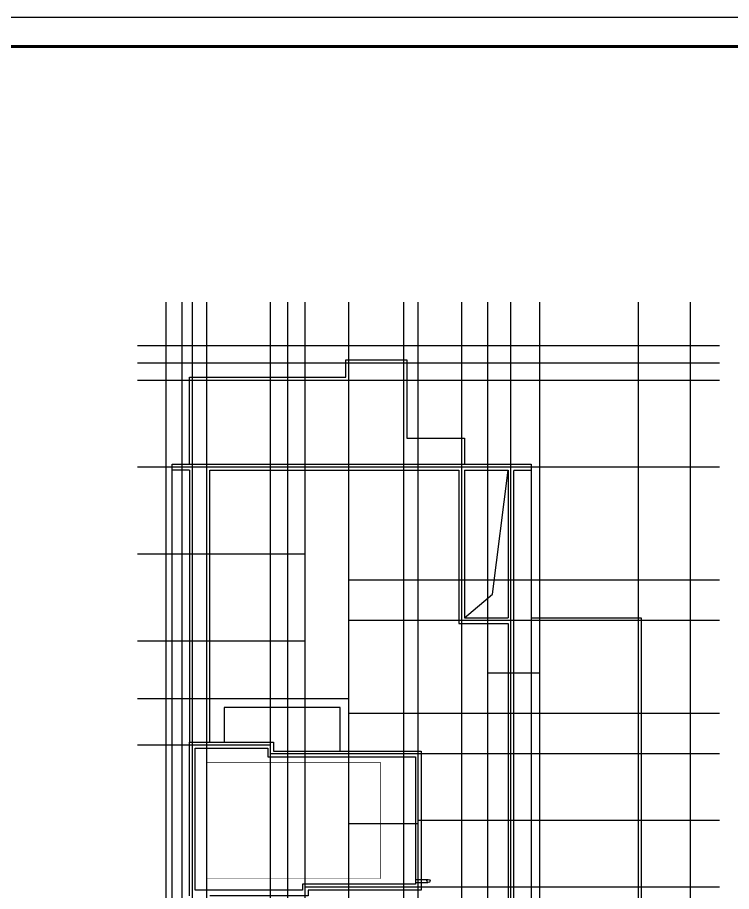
# Model space of a CAD drawing. Extents: x -737978 to 768813, y -372247 to 1140308.
# Drawn here: x 379987 to 404640, y -130682 to -100511 of the extents above; entities that cross this region are included whole.
import ezdxf

# ---------------------------------------------------------------- set-up
doc = ezdxf.new("R2010")
doc.units = 0
doc.header["$LTSCALE"] = 10
doc.header["$MEASUREMENT"] = 0
doc.linetypes.add('DASH', pattern=[0.35, 0.25, -0.1])
doc.linetypes.add('DOTE', pattern=[2.42, 2, -0.2, 0.02, -0.2])
doc.layers.get('0').update_dxf_attribs({"linetype": 'CONTINUOUS'})
for name, color, linetype in [('_0', 7, 'CONTINUOUS'), ('A-FLOR-OTHER1-ON', 253, 'CONTINUOUS'), ('A-FLOR-OTHER4-ON', 83, 'CONTINUOUS'), ('A-FLOR-OTHER5-ON', 83, 'CONTINUOUS'), ('DOTE', 1, 'DOTE'), ('HZ', 7, 'CONTINUOUS'), ('J-DETL-立管管线', 181, 'CONTINUOUS'), ('PUB_TITLE', 4, 'CONTINUOUS')]:
    doc.layers.add(name, color=color, linetype=linetype)

# ---------------------------------------------------------------- blocks, each defined once
blk = doc.blocks.new('zw-zz')
at = {"layer": 'DOTE'}
for p, q in [((-110656, 48586), (-110656, 84875)), ((-110106, 48586), (-110106, 84875)), ((-109756, 48586), (-109756, 84875)), ((-109256, 48586), (-109256, 84875)), ((-107056, 48586), (-107056, 84875)), ((-106456, 48586), (-106456, 84875)), ((-105856, 48586), (-105856, 84875)), ((-104356, 48586), (-104356, 84875)), ((-102456, 48586), (-102456, 84875)), ((-101956, 48586), (-101956, 84875)), ((-100456, 48586), (-100456, 84875)), ((-99556, 48586), (-99556, 84875)), ((-98756, 48586), (-98756, 84875)), ((-97756, 48586), (-97756, 84875)), ((-94356, 48586), (-94356, 84875)), ((-92556, 48586), (-92556, 84875)), ((-111656, 83386), (-91556, 83386)), ((-111656, 82786), (-91556, 82786)), ((-111656, 82186), (-91556, 82186)), ((-91556, 79186), (-111656, 79186)), ((-105856, 76186), (-111656, 76186)), ((-91556, 75286), (-104356, 75286)), ((-91556, 73886), (-104356, 73886)), ((-111656, 73186), (-105856, 73186)), ((-104356, 71186), (-111656, 71186)), ((-91556, 70686), (-104356, 70686)), ((-107056, 69586), (-111656, 69586)), ((-91556, 69286), (-104356, 69286)), ((-91556, 66986), (-101956, 66986)), ((-91556, 64686), (-104356, 64686))]:
    blk.add_line(p, q, dxfattribs=at)
for points in [[(-99556, 72086), (-97756, 72086)], [(-104356, 66886), (-101956, 66886)]]:
    blk.add_lwpolyline(points, dxfattribs=at)

msp = doc.modelspace()

# ---------------------------------------------------------------- linework, layer by layer
at = {"const_width": 20}
msp.add_lwpolyline([(386525.8, -126231.8), (392525.8, -126231.8), (392525.8, -130231.8), (386525.8, -130231.8), (386525.8, -126231.8)], dxfattribs=at)
at = {"layer": '_0', "color": 252}
msp.add_lwpolyline([(397725.9, -121231.8), (401525.7, -121231.8), (401525.7, -135231.8), (397725.9, -135231.8)], dxfattribs=at)
at = {"layer": 'A-FLOR-OTHER1-ON'}
for points in [[(391325.9, -112931.8), (391325.9, -112331.8)], [(391325.9, -112331.8), (391325.9, -112331.8), (393425.9, -112331.8), (393425.9, -115031.8), (395425.9, -115031.8), (395425.9, -115931.9)], [(385925.9, -115931.9), (385925.9, -112931.8), (391325.9, -112931.8)], [(397725.9, -121231.8), (401525.9, -121231.8), (401525.9, -135231.8), (397725.9, -135231.8)]]:
    msp.add_lwpolyline(points, dxfattribs=at)
at = {"layer": 'A-FLOR-OTHER4-ON', "color": 7}
msp.add_lwpolyline([(385425.9, -115931.9), (397725.9, -115931.9), (397725.9, -141731.8), (385325.9, -141731.8), (385325.9, -141731.8), (385325.9, -115931.9), (385325.9, -115931.9)], close=True, dxfattribs=at)
for points in [[(386625.9, -125531.8), (386625.9, -116131.9)], [(386625.9, -116131.9), (395225.9, -116131.9)], [(395225.9, -116131.9), (395225.9, -121431.8), (396925.9, -121431.8)], [(395425.9, -116131.9), (395425.9, -121231.8)], [(395425.9, -116131.9), (396925.9, -116131.9), (396925.9, -121231.8)], [(395425.9, -121231.8), (396388.4, -120415.7), (396925.9, -116131.9)], [(395425.9, -121231.8), (396925.9, -121231.8)], [(396925.9, -121431.8), (396925.9, -135031.8)]]:
    msp.add_lwpolyline(points, dxfattribs=at)
at = {"layer": 'A-FLOR-OTHER5-ON', "color": 8, "linetype": 'DASH'}
for points in [[(385925.9, -116131.9), (385325.9, -116131.9)], [(385925.9, -135531.8), (385925.9, -141131.8), (397125.9, -141131.8), (397125.9, -116131.9)], [(385925.9, -116131.9), (385925.9, -116131.9), (385925.9, -125531.8)], [(397125.9, -116131.9), (397725.9, -116131.9)]]:
    msp.add_lwpolyline(points, dxfattribs=at)
at = {"layer": 'DOTE'}
for points in [[(391425.9, -125931.8), (388725.9, -125931.8)], [(391425.9, -130531.8), (389925.9, -130531.8)]]:
    msp.add_lwpolyline(points, dxfattribs=at)
at = {"layer": 'HZ'}
for points in [[(391125.9, -125831.8), (391125.9, -124331.8), (387125.9, -124331.8), (387125.9, -125531.8)], [(385925.9, -130831.9), (385925.9, -130831.9), (385925.9, -125531.8), (385925.9, -125531.8)], [(385925.9, -125531.8), (385925.9, -125531.8), (386625.9, -125531.8), (386625.9, -125531.8)], [(386625.9, -125531.8), (388825.9, -125531.8), (388825.9, -125831.8), (393925.7, -125831.8), (393925.9, -130631.8), (390025.8, -130631.8), (390025.8, -130831.8), (388325.9, -130831.8), (386625.9, -130831.8)]]:
    msp.add_lwpolyline(points, dxfattribs=at)
msp.add_lwpolyline([(388325.9, -130631.8), (386125.9, -130631.9), (386125.9, -125731.8), (388625.9, -125731.8), (388625.9, -126031.8), (393725.7, -126031.8), (393725.9, -130431.8), (389825.8, -130431.8), (389825.8, -130631.8), (388325.9, -130631.8, 0.0000026)], format="xyb", close=True, dxfattribs=at)
at = {"layer": 'J-DETL-立管管线', "color": 181}
for points in [[(393725.9, -130263.8), (394165.1, -130263.8)], [(393725.9, -130367.7), (394157.6, -130367.7)]]:
    msp.add_lwpolyline(points, dxfattribs=at)
msp.add_circle((394178.6, -130317), 54.9, dxfattribs=at)
at = {"layer": 'PUB_TITLE'}
msp.add_lwpolyline([(337324.9, -159910.6), (421424.9, -159910.6), (421424.9, -100510.6), (337324.9, -100510.6)], close=True, dxfattribs=at)
at = {"layer": 'PUB_TITLE', "const_width": 100}
msp.add_lwpolyline([(339824.9, -158910.6), (420424.9, -158910.6), (420424.9, -101510.6), (339824.9, -101510.6)], close=True, dxfattribs=at)

# ---------------------------------------------------------------- block references
at = {"layer": 'DOTE'}
msp.add_blockref('zw-zz', (495781.7, -195217.4), dxfattribs=at)

doc.saveas('drawing.dxf')
